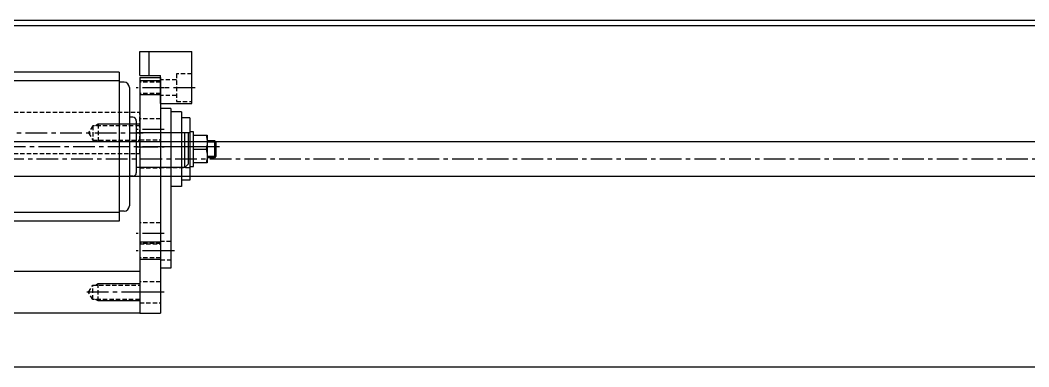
# Model space of a CAD drawing. Header units: inches. Extents: x 0 to 77285, y -118 to 40065.
# Drawn here: x 17317 to 17608.3, y 2588.8 to 2688.8 of the extents above; entities that cross this region are included whole.
import ezdxf

# ---------------------------------------------------------------- set-up
doc = ezdxf.new("R2010")
doc.units = ezdxf.units.IN
doc.header["$LTSCALE"] = 5
doc.header["$MEASUREMENT"] = 0
doc.linetypes.add('CENTER', pattern=[2, 1.25, -0.25, 0.25, -0.25])
doc.linetypes.add('HIDDEN', pattern=[0.375, 0.25, -0.125])
for name, color, linetype in [('11', 1, 'CENTER'), ('22', 2, 'HIDDEN'), ('44', 4, 'Continuous'), ('55', 5, 'Continuous'), ('77', 40, 'HIDDEN'), ('B', 123, 'Continuous'), ('G', 231, 'Continuous'), ('T', 3, 'Continuous')]:
    doc.layers.add(name, color=color, linetype=linetype)

# ---------------------------------------------------------------- blocks, each defined once
blk = doc.blocks.new('A$C674316cb')
for p, q in [((7, 170), (7, 5145)), ((40.5, 170), (40.5, 5145)), ((50.5, 170), (50.5, 5145)), ((105.5, 170), (105.5, 5145))]:
    blk.add_line(p, q)
at = {"layer": '11'}
blk.add_line((45.5, 170), (45.5, 5145), dxfattribs=at)
at = {"layer": 'B'}
blk.add_line((5.5, 170), (5.5, 5145), dxfattribs=at)
blk = doc.blocks.new('A$Cd39330c3E')
for p, q in [((-6, 10.1), (-6, -11.5)), ((-6, 10.1), (-3, 10.1)), ((-3, 11), (0, 11)), ((-3, 11), (-3, -35)), ((0, 11), (0, -35)), ((-8.5, 8.3), (-8.5, -9.7)), ((-8.5, 8.3), (-6, 8.3)), ((-9.5, 3.3), (-13.5, 3.3)), ((-13.5, 3.3), (-13.5, -4.7)), ((-9.5, -5.7), (-9.5, 4.3)), ((-9.5, 4.3), (-8.5, 4.3)), ((-9.5, -4.7), (-9.5, 3.3)), ((-8.5, 4.3), (-8.5, -5.7)), ((-15.57, 1.8), (-16, 1.37)), ((-16, 1.37), (-16, -2.77)), ((-13.5, 1.8), (-15.57, 1.8)), ((-15.57, 1.8), (-15.57, -3.2)), ((-16, -2.77), (-15.57, -3.2)), ((-9.5, -0.7), (-13.14, -0.7)), ((-15.57, -3.2), (-13.5, -3.2)), ((-13.5, -4.7), (-9.5, -4.7)), ((-8.5, -5.7), (-9.5, -5.7)), ((-8.5, -9.7), (-6, -9.7)), ((-6, -11.5), (-3, -11.5)), ((-3, -35), (0, -35))]:
    blk.add_line(p, q)
for centre in [(-7.72, 1.3), (-7.72, -2.7)]:
    blk.add_arc(centre, 5.78, 159.7438, 200.2562)
at = {"layer": '11'}
for p, q in [((-17, 0), (1, 0)), ((-4, -30), (1, -30))]:
    blk.add_line(p, q, dxfattribs=at)
at = {"layer": '22'}
for p, q in [((-8.5, 4.05), (0, 4.05)), ((-8.5, -6.05), (0, -6.05)), ((-3, -27.35), (0, -27.35)), ((0, -32.65), (-3, -32.65))]:
    blk.add_line(p, q, dxfattribs=at)
at = {"layer": 'T'}
for p, q in [((-13.5, 1.37), (-16, 1.37)), ((-13.5, -2.77), (-16, -2.77))]:
    blk.add_line(p, q, dxfattribs=at)
blk = doc.blocks.new('A$C413fe28c')
for p, q in [((0, 71, 0), (0, 3, 0)), ((6, 71), (0, 71)), ((6, 71, 0), (6, 3, 0)), ((6, 3, 0), (0, 3, 0))]:
    blk.add_line(p, q)
at = {"layer": '11'}
for p, q in [((-1, 68), (7, 68)), ((-1, 56, 0), (7, 56, 0)), ((7, 51, 0), (-1, 51, 0)), ((-1, 26, 0), (7, 26, 0)), ((-1, 21, 0), (7, 21, 0)), ((-1, 9, 0), (7, 9, 0))]:
    blk.add_line(p, q, dxfattribs=at)
at = {"layer": '22'}
for p, q in [((0, 69.62), (6, 69.62)), ((0, 66.38), (6, 66.38)), ((0, 59, 0), (6, 59, 0)), ((6, 53, 0), (0, 53, 0)), ((0, 29, 0), (6, 29, 0)), ((0, 23.07, 0), (6, 23.07, 0)), ((6, 23, 0), (0, 23, 0)), ((0, 18.93, 0), (6, 18.93, 0)), ((0, 12, 0), (6, 12, 0)), ((6, 6, 0), (0, 6, 0))]:
    blk.add_line(p, q, dxfattribs=at)
at = {"layer": '77'}
blk.add_line((6, 44.9, 0), (0, 44.9, 0), dxfattribs=at)
at = {"layer": 'T'}
for p, q in [((0, 70), (6, 70)), ((0, 66), (6, 66)), ((0, 23.5, 0), (6, 23.5, 0)), ((0, 18.5, 0), (6, 18.5, 0))]:
    blk.add_line(p, q, dxfattribs=at)
blk = doc.blocks.new('A$C00f3e74d')
for p, q in [((6, 10.5), (-9, 10.5)), ((-9, -4.5, 0), (-9, 10.5, 0)), ((3.36, 10.5), (3.36, 3.5)), ((6, 3.5, 0), (6, 10.5, 0)), ((6, 3.5), (0, 3.5)), ((0, -4.5), (0, 3.5)), ((0, -4.5), (-9, -4.5))]:
    blk.add_line(p, q)
at = {"layer": '11'}
blk.add_line((-10, 0), (2, 0), dxfattribs=at)
at = {"layer": '22'}
for p, q in [((-9, 4), (-4.6, 4)), ((-4.6, 4), (-4.6, -4)), ((-4.6, 2.25), (0, 2.25)), ((-4.6, -2.25), (0, -2.25)), ((-4.6, -4), (-9, -4))]:
    blk.add_line(p, q, dxfattribs=at)
blk = doc.blocks.new('A$Cdee56c1a')
for p, q in [((235, 12), (-167, 12)), ((235, 12), (235, 0)), ((235, 0), (-167, 0))]:
    blk.add_line(p, q)
at = {"layer": '11'}
blk.add_line((236, 6), (219.21, 6), dxfattribs=at)
at = {"layer": '22'}
for p, q in [((220.21, 6), (221.4, 8.07)), ((221.4, 3.93), (220.21, 6)), ((221.4, 8.07), (235, 8.07)), ((221.4, 3.93), (221.4, 8.07)), ((223, 3.5), (223, 8.5)), ((235, 3.93), (221.4, 3.93))]:
    blk.add_line(p, q, dxfattribs=at)
at = {"layer": 'T'}
for p, q in [((222.25, 8.07), (223, 8.5)), ((223, 8.5), (235, 8.5)), ((223, 3.5), (222.25, 3.93)), ((235, 3.5), (223, 3.5))]:
    blk.add_line(p, q, dxfattribs=at)
blk = doc.blocks.new('A$Cd66afd7d')
for p, q in [((0, 6), (402, 6)), ((402, -6), (402, 6)), ((0, -6), (402, -6))]:
    blk.add_line(p, q)
at = {"layer": '11'}
blk.add_line((-1, 0), (403, 0), dxfattribs=at)
at = {"layer": '22'}
for p, q in [((388.4, 2.07), (387.21, 0)), ((387.21, 0), (388.4, -2.07)), ((402, 2.07), (388.4, 2.07)), ((388.4, 2.07), (388.4, -2.07)), ((390, 2.5), (390, -2.5)), ((388.4, -2.07), (402, -2.07))]:
    blk.add_line(p, q, dxfattribs=at)
at = {"layer": 'T'}
for p, q in [((390, 2.5), (389.25, 2.07)), ((402, 2.5), (390, 2.5)), ((389.25, -2.07), (390, -2.5)), ((390, -2.5), (402, -2.5))]:
    blk.add_line(p, q, dxfattribs=at)
blk = doc.blocks.new('A$Ce6d7c87e')
for p, q in [((195, 0), (-195, 0)), ((195, 0), (195, -43)), ((195, -2.5), (-195, -2.5)), ((196.46, -2.9), (195, -2.9)), ((198, -4.44), (198, -38.56)), ((199, -13), (198, -13)), ((200, -14), (200, -29)), ((215, -17.5), (200, -17.5)), ((214, -27.5), (214, -17.5)), ((215, -17.5), (215, -26.5)), ((214, -27.5), (200, -27.5)), ((215, -26.5), (214, -27.5)), ((199, -30), (198, -30)), ((195, -40.5), (-195, -40.5)), ((196.46, -40.1), (195, -40.1)), ((195, -43), (-195, -43))]:
    blk.add_line(p, q)
for centre, radius, start, end in [((196.46, -4.44), 1.54, 0, 90), ((199, -14), 1, 0, 90), ((199, -29), 1, 270, 0), ((196.46, -38.56), 1.54, 270, 0)]:
    blk.add_arc(centre, radius, start, end)
at = {"layer": '11'}
blk.add_line((218, -21.5), (-218, -21.5), dxfattribs=at)
blk = doc.blocks.new('A$C0d65e141')
at = {"xscale": -1}
blk.add_blockref('A$C413fe28c', (207, 47, 0), dxfattribs=at)
blk.add_blockref('A$Cdee56c1a', (-34, 50))
at = {"layer": '22'}
blk.add_blockref('A$Cd66afd7d', (-201, 102, 0), dxfattribs=at)
at = {"layer": '44', "xscale": -1}
blk.add_blockref('A$Cd39330c3E', (207, 98, 0), dxfattribs=at)
at = {"layer": '55'}
blk.add_blockref('A$Ce6d7c87e', (0, 119.5), dxfattribs=at)
at = {"layer": 'G', "xscale": -1}
blk.add_blockref('A$C00f3e74d', (207, 115, 0), dxfattribs=at)
blk = doc.blocks.new('A$C4ccd2fab')
blk.add_blockref('A$C0d65e141', (0, -34.5))

msp = doc.modelspace()

# ---------------------------------------------------------------- block references
at = {"rotation": 270}
msp.add_blockref('A$C674316cb', (16541.76552788, 2694.33538786), dxfattribs=at)
msp.add_blockref('A$C4ccd2fab', (17150.54826047, 2588.83538786, 0))

doc.saveas('drawing.dxf')
